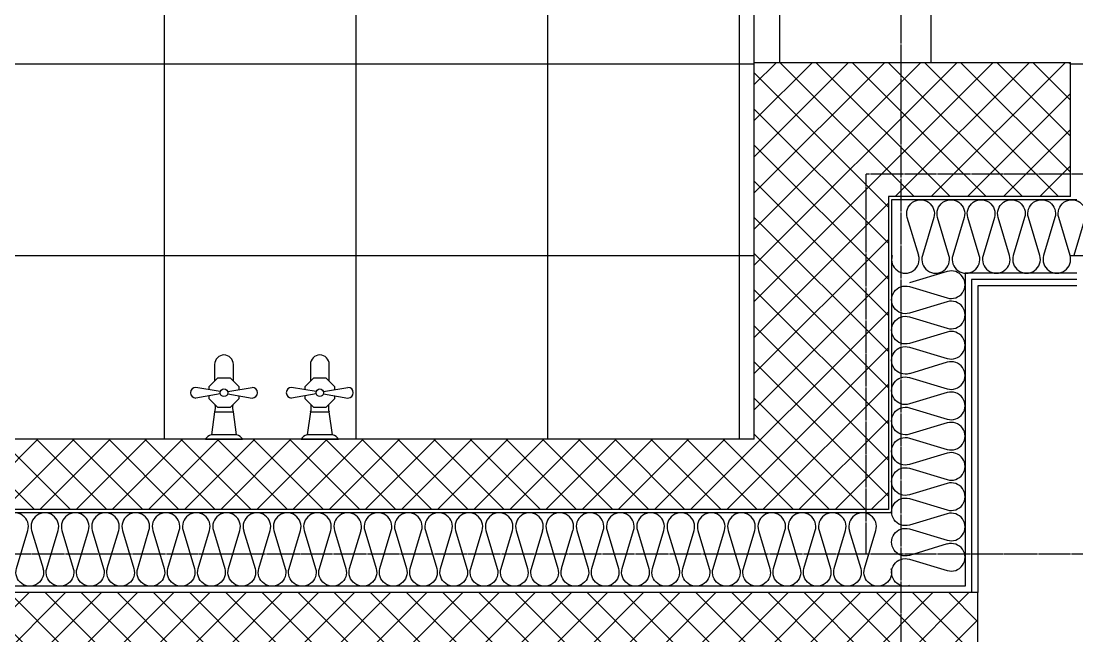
# Model space of a CAD drawing. Header units: millimetres. Extents: x 18456 to 179493, y -203649 to 469211.
# Drawn here: x 133617 to 135270, y -106208 to -105246 of the extents above; entities that cross this region are included whole.
import ezdxf

# ---------------------------------------------------------------- set-up
doc = ezdxf.new("R2010")
doc.units = ezdxf.units.MM
doc.linetypes.add('X-평면도(기본형)$0$CEN', pattern=[52.5, 50, -1, 0.5, -1])
for name, color, linetype, true_color in [('X-평면도(기본형)$0$40HAT', 9, 'Continuous', 0x808080), ('X-평면도(기본형)$0$4GYP', 4, 'Continuous', 0x00ffff), ('X-평면도(기본형)$0$CEN', 1, 'X-평면도(기본형)$0$CEN', 0xff0000), ('X-평면도(기본형)$0$INS', 9, 'Continuous', 0x808080), ('X-평면도(기본형)$0$INSUL', 9, 'Continuous', 0x808080), ('X-평면도(기본형)$0$LV', 4, 'Continuous', 0x00ffff), ('X-평면도(기본형)$0$TIL', 5, 'Continuous', 0x0000ff), ('X-평면도(기본형)$0$W2', 3, 'Continuous', 0x00ff00), ('X-평면도(기본형)$0$수전', 5, 'Continuous', 0x0000ff)]:
    doc.layers.add(name, color=color, linetype=linetype, true_color=true_color)
pattern_1 = [(315, (-516301.965, -267489.793), (28.2842712, 28.2842712), []), (45, (-516301.965, -267489.793), (-28.2842712, 28.2842712), [])]

# ---------------------------------------------------------------- blocks, each defined once
blk = doc.blocks.new('X-평면도(기본형)$0$수전-1')
at = {"layer": 'X-평면도(기본형)$0$수전'}
for p, q in [((33477.5, -11070.1), (33477.5, -11099.3)), ((33548.8, -11093.5), (33542.1, -11055.2)), ((33552.1, -11093.5), (33558.8, -11055.2)), ((33484.5, -11099.3), (33484.5, -11079.4)), ((33594.8, -11084.6), (33568.4, -11084.6)), ((33477.5, -11099.3), (33477.5, -11128.5)), ((33484.5, -11119.2), (33484.5, -11099.3)), ((33548.8, -11105.1), (33542.1, -11143.3)), ((33552.1, -11105.1), (33558.8, -11143.3)), ((33568.4, -11114), (33594.8, -11114))]:
    blk.add_line(p, q, dxfattribs=at)
for points in [[(33484.5, -11080), (33520.4, -11085), (33520.4, -11099.3), (33520.4, -11113.6), (33484.5, -11118.6)], [(33545.7, -11122.4), (33540.9, -11122.4), (33527.3, -11108.9), (33527.3, -11089.7), (33540.9, -11076.2), (33545.7, -11076.2)], [(33555.1, -11076.2), (33560, -11076.2), (33573.5, -11089.7), (33573.5, -11108.9)], [(33573.5, -11108.9), (33560, -11122.4), (33555.1, -11122.4)]]:
    blk.add_lwpolyline(points, dxfattribs=at)
blk.add_circle((33550.4, -11099.3), 5.91, dxfattribs=at)
for centre, radius, start, end in [((33550.4, -11055.2), 8.37, 0, 180), ((33471.5, -11081.8), 13.2, 10.588, 62.8148), ((33527.4, -11057.7), 28.1, 255.692, 278.489), ((33594.8, -11099.3), 14.7, 270, 90), ((33471.5, -11116.8), 13.2, 297.1852, 349.412), ((33527.4, -11140.9), 28.1, 81.511, 104.308), ((33550.4, -11143.3), 8.37, 180, 0)]:
    blk.add_arc(centre, radius, start, end, dxfattribs=at)
blk = doc.blocks.new('U113 (X-평면도(기본형)$0$ins-l)')
at = {"layer": 'X-평면도(기본형)$0$INSUL', "color": 8, "true_color": 0x808080}
for p, q in [((36.9, 24.2), (21.4, 75.8)), ((57.5, 75.8), (42, 24.2)), ((78.1, 24.2), (62.6, 75.8)), ((98.7, 75.8), (83.2, 24.2)), ((119.3, 24.2), (103.8, 75.8)), ((139.9, 75.8), (124.5, 24.2)), ((160.5, 24.2), (145.1, 75.8)), ((181.1, 75.8), (165.7, 24.2)), ((201.7, 24.2), (186.3, 75.8)), ((222.3, 75.8), (206.9, 24.2)), ((243, 24.2), (227.5, 75.8)), ((263.6, 75.8), (248.1, 24.2)), ((284.2, 24.2), (268.7, 75.8)), ((304.8, 75.8), (289.3, 24.2)), ((325.4, 24.2), (309.9, 75.8)), ((346, 75.8), (330.6, 24.2)), ((366.6, 24.2), (351.2, 75.8)), ((387.2, 75.8), (371.8, 24.2)), ((407.8, 24.2), (392.4, 75.8)), ((428.4, 75.8), (413, 24.2))]:
    blk.add_line(p, q, dxfattribs=at)
at = {"layer": 'X-평면도(기본형)$0$INSUL', "color": 8, "true_color": 0x808080, "extrusion": (0, 0, -1)}
for centre in [(-39.4, 81.2), (-80.7, 81.2), (-121.9, 81.2), (-163.1, 81.2), (-204.3, 81.2), (-245.5, 81.2), (-286.8, 81.2), (-328, 81.2), (-369.2, 81.2), (-410.4, 81.2)]:
    blk.add_arc(centre, 18.8, 343.3008, 196.6992, dxfattribs=at)
at = {"layer": 'X-평면도(기본형)$0$INSUL', "color": 8, "true_color": 0x808080}
for centre in [(18.8, 18.8), (60, 18.8), (101.3, 18.8), (142.5, 18.8), (183.7, 18.8), (224.9, 18.8), (266.1, 18.8), (307.4, 18.8), (348.6, 18.8), (389.8, 18.8)]:
    blk.add_arc(centre, 18.8, 163.3008, 16.6992, dxfattribs=at)
blk = doc.blocks.new('U185 (X-평면도(기본형)$0$ins-l)')
at = {"layer": 'X-평면도(기본형)$0$INSUL', "color": 8, "true_color": 0x808080}
for p, q in [((36.9, 24.2), (21.4, 75.8)), ((57.5, 75.8), (42, 24.2)), ((78.1, 24.2), (62.6, 75.8)), ((98.7, 75.8), (83.2, 24.2)), ((119.3, 24.2), (103.8, 75.8)), ((139.9, 75.8), (124.5, 24.2)), ((160.5, 24.2), (145.1, 75.8)), ((181.1, 75.8), (165.7, 24.2)), ((201.7, 24.2), (186.3, 75.8)), ((222.3, 75.8), (206.9, 24.2)), ((243, 24.2), (227.5, 75.8)), ((263.6, 75.8), (248.1, 24.2)), ((284.2, 24.2), (268.7, 75.8)), ((304.8, 75.8), (289.3, 24.2)), ((325.4, 24.2), (309.9, 75.8)), ((346, 75.8), (330.6, 24.2)), ((366.6, 24.2), (351.2, 75.8)), ((387.2, 75.8), (371.8, 24.2)), ((407.8, 24.2), (392.4, 75.8)), ((428.4, 75.8), (413, 24.2)), ((449.1, 24.2), (433.6, 75.8)), ((469.7, 75.8), (454.2, 24.2)), ((490.3, 24.2), (474.8, 75.8)), ((510.9, 75.8), (495.4, 24.2)), ((531.5, 24.2), (516, 75.8)), ((552.1, 75.8), (536.6, 24.2)), ((572.7, 24.2), (557.3, 75.8)), ((593.3, 75.8), (577.9, 24.2)), ((613.9, 24.2), (598.5, 75.8)), ((634.5, 75.8), (619.1, 24.2)), ((655.2, 24.2), (639.7, 75.8)), ((675.8, 75.8), (660.3, 24.2)), ((696.4, 24.2), (680.9, 75.8)), ((717, 75.8), (701.5, 24.2)), ((737.6, 24.2), (722.1, 75.8)), ((758.2, 75.8), (742.7, 24.2)), ((778.8, 24.2), (763.4, 75.8)), ((799.4, 75.8), (784, 24.2)), ((820, 24.2), (804.6, 75.8)), ((840.6, 75.8), (825.2, 24.2)), ((861.3, 24.2), (845.8, 75.8)), ((881.9, 75.8), (866.4, 24.2)), ((902.5, 24.2), (887, 75.8)), ((923.1, 75.8), (907.6, 24.2)), ((943.7, 24.2), (928.2, 75.8)), ((964.3, 75.8), (948.8, 24.2)), ((984.9, 24.2), (969.5, 75.8)), ((1005.5, 75.8), (990.1, 24.2)), ((1026.1, 24.2), (1010.7, 75.8)), ((1046.7, 75.8), (1031.3, 24.2)), ((1067.4, 24.2), (1051.9, 75.8)), ((1088, 75.8), (1072.5, 24.2)), ((1108.6, 24.2), (1093.1, 75.8)), ((1129.2, 75.8), (1113.7, 24.2)), ((1149.8, 24.2), (1134.3, 75.8)), ((1170.4, 75.8), (1154.9, 24.2)), ((1191, 24.2), (1175.6, 75.8))]:
    blk.add_line(p, q, dxfattribs=at)
at = {"layer": 'X-평면도(기본형)$0$INSUL', "color": 8, "true_color": 0x808080, "extrusion": (0, 0, -1)}
for centre in [(-39.4, 81.2), (-80.7, 81.2), (-121.9, 81.2), (-163.1, 81.2), (-204.3, 81.2), (-245.5, 81.2), (-286.8, 81.2), (-328, 81.2), (-369.2, 81.2), (-410.4, 81.2), (-451.6, 81.2), (-492.9, 81.2), (-534.1, 81.2), (-575.3, 81.2), (-616.5, 81.2), (-657.7, 81.2), (-699, 81.2), (-740.2, 81.2), (-781.4, 81.2), (-822.6, 81.2), (-863.8, 81.2), (-905.1, 81.2), (-946.3, 81.2), (-987.5, 81.2), (-1028.7, 81.2), (-1069.9, 81.2), (-1111.1, 81.2), (-1152.4, 81.2), (-1193.6, 81.2)]:
    blk.add_arc(centre, 18.8, 343.3008, 196.6992, dxfattribs=at)
at = {"layer": 'X-평면도(기본형)$0$INSUL', "color": 8, "true_color": 0x808080}
for centre in [(18.8, 18.8), (60, 18.8), (101.3, 18.8), (142.5, 18.8), (183.7, 18.8), (224.9, 18.8), (266.1, 18.8), (307.4, 18.8), (348.6, 18.8), (389.8, 18.8), (431, 18.8), (472.2, 18.8), (513.5, 18.8), (554.7, 18.8), (595.9, 18.8), (637.1, 18.8), (678.3, 18.8), (719.6, 18.8), (760.8, 18.8), (802, 18.8), (843.2, 18.8), (884.4, 18.8), (925.7, 18.8), (966.9, 18.8), (1008.1, 18.8), (1049.3, 18.8), (1090.5, 18.8), (1131.8, 18.8), (1173, 18.8)]:
    blk.add_arc(centre, 18.8, 163.3008, 16.6992, dxfattribs=at)
blk = doc.blocks.new('U120 (X-평면도(기본형)$0$ins-l)')
at = {"layer": 'X-평면도(기본형)$0$INSUL', "color": 8, "true_color": 0x808080}
for p, q in [((36.9, 24.2), (21.4, 75.8)), ((57.5, 75.8), (42, 24.2)), ((78.1, 24.2), (62.6, 75.8)), ((98.7, 75.8), (83.2, 24.2)), ((119.3, 24.2), (103.8, 75.8)), ((139.9, 75.8), (124.5, 24.2)), ((160.5, 24.2), (145.1, 75.8)), ((181.1, 75.8), (165.7, 24.2)), ((201.7, 24.2), (186.3, 75.8)), ((222.3, 75.8), (206.9, 24.2)), ((243, 24.2), (227.5, 75.8)), ((263.6, 75.8), (248.1, 24.2))]:
    blk.add_line(p, q, dxfattribs=at)
at = {"layer": 'X-평면도(기본형)$0$INSUL', "color": 8, "true_color": 0x808080, "extrusion": (0, 0, -1)}
for centre in [(-39.4, 81.2), (-80.7, 81.2), (-121.9, 81.2), (-163.1, 81.2), (-204.3, 81.2), (-245.5, 81.2)]:
    blk.add_arc(centre, 18.8, 343.3008, 196.6992, dxfattribs=at)
at = {"layer": 'X-평면도(기본형)$0$INSUL', "color": 8, "true_color": 0x808080}
for centre in [(18.8, 18.8), (60, 18.8), (101.3, 18.8), (142.5, 18.8), (183.7, 18.8), (224.9, 18.8)]:
    blk.add_arc(centre, 18.8, 163.3008, 16.6992, dxfattribs=at)

msp = doc.modelspace()

# ---------------------------------------------------------------- hatches: boundary and pattern name
at = {"layer": 'X-평면도(기본형)$0$40HAT'}
h = msp.add_hatch(dxfattribs=at)
h.set_pattern_fill('H3', color=256, scale=40, style=0, pattern_type=2)
h.set_pattern_definition(pattern_1)
h.paths.add_polyline_path([(131579.6, -106070.5), (131579.6, -105860.5), (133014.6, -105860.5), (133014.6, -105900.5), (134764.6, -105900.5), (134764.6, -105310.5), (135259.6, -105310.5), (135259.6, -105520.5), (134974.6, -105520.5), (134974.6, -106010.5), (132994.6, -106010.5), (132994.6, -106070.5)], flags=0)
h = msp.add_hatch(dxfattribs=at)
h.set_pattern_fill('H3', color=256, scale=40, style=0, pattern_type=2)
h.set_pattern_definition(pattern_1)
h.paths.add_polyline_path([(133124.6, -107130.5), (133124.6, -107040.5), (133534.6, -107040.5), (133534.6, -106140.5), (135114.6, -106140.5), (135114.6, -106500.5), (134994.6, -106500.5), (134994.6, -107160.5), (134904.6, -107160.5), (134904.6, -106230.5), (133624.6, -106230.5), (133624.6, -107130.5)], flags=0)
at = {"layer": 'X-평면도(기본형)$0$TIL'}
h = msp.add_hatch(dxfattribs=at)
h.set_pattern_fill('H3', color=256, scale=300, angle=45, style=0, pattern_type=2)
h.set_pattern_definition([(360, (-488958.8, -79513.05), (2e-13, 300), []), (90, (-488958.8, -79513.05), (-300, 9e-14), [])])
h.paths.add_polyline_path([(133344.6, -105900.5), (133344.6, -105700.5), (133544.6, -105700.5), (133544.6, -105900.5), (134764.6, -105900.5), (134764.6, -105310.5), (135259.6, -105310.5), (135259.6, -105630.5), (136179.6, -105630.5), (136179.6, -105310.5), (136744.6, -105310.5), (136744.6, -104835.5), (134604.6, -104835.5), (134604.6, -105080.5), (133544.6, -105080.5), (133544.6, -104175.5), (132079.6, -104175.5), (132079.6, -104550.5), (126684.6, -104550.5), (126684.6, -105860.5), (130059.6, -105860.5), (130059.6, -105975.5), (131579.6, -105975.5), (131579.6, -105860.5), (133014.6, -105860.5), (133014.6, -105900.5)], flags=0)

# ---------------------------------------------------------------- linework, layer by layer
at = {"layer": 'X-평면도(기본형)$0$4GYP'}
for p, q in [((135104.6, -105650.5), (135104.6, -106140.5)), ((135269.6, -105650.5), (135104.6, -105650.5)), ((135114.6, -105660.5), (135114.6, -106140.5)), ((135269.6, -105660.5), (135114.6, -105660.5))]:
    msp.add_line(p, q, dxfattribs=at)
at = {"layer": 'X-평면도(기본형)$0$CEN'}
for p, q in [((134994.6, -109060.5), (134994.6, -102925.5)), ((134939.6, -106080.5), (134939.6, -105485.5)), ((136834.6, -105485.5), (134939.6, -105485.5)), ((136834.6, -106080.5), (132569.6, -106080.5))]:
    msp.add_line(p, q, dxfattribs=at)
at = {"layer": 'X-평면도(기본형)$0$INS'}
for p, q in [((134979.6, -105525.5), (134979.6, -106015.5)), ((135269.6, -105525.5), (134979.6, -105525.5)), ((135094.6, -105640.5), (135094.6, -106130.5)), ((135269.6, -105640.5), (135094.6, -105640.5)), ((134979.6, -106015.5), (132999.6, -106015.5)), ((135094.6, -106130.5), (133114.6, -106130.5))]:
    msp.add_line(p, q, dxfattribs=at)
at = {"layer": 'X-평면도(기본형)$0$LV'}
for points in [[(134804.6, -105310.5), (134804.6, -105040.5), (134604.6, -105040.5)], [(134764.6, -105310.5), (134764.6, -105080.5), (134604.6, -105080.5)]]:
    msp.add_lwpolyline(points, dxfattribs=at)
at = {"layer": 'X-평면도(기본형)$0$W2'}
for p, q in [((134764.6, -105900.5), (134764.6, -105310.5)), ((134764.6, -105310.5), (135259.6, -105310.5)), ((135259.6, -105520.5), (135259.6, -105310.5)), ((134974.6, -105520.5), (134974.6, -106010.5)), ((135259.6, -105520.5), (134974.6, -105520.5)), ((134764.6, -105900.5), (133014.6, -105900.5)), ((134974.6, -106010.5), (132994.6, -106010.5)), ((135114.6, -106140.5), (133534.6, -106140.5)), ((135114.6, -106500.5), (135114.6, -106140.5))]:
    msp.add_line(p, q, dxfattribs=at)

# ---------------------------------------------------------------- block references
at = {"layer": 'X-평면도(기본형)$0$INSUL', "yscale": 1.149999999999999, "zscale": 1.149999999999999}
for name, p, xscale in [('U120 (X-평면도(기본형)$0$ins-l)', (134979.6, -105640.5), 1.149999999999999), ('U185 (X-평면도(기본형)$0$ins-l)', (134979.6, -106130.5), -1.149999999999999)]:
    msp.add_blockref(name, p, dxfattribs=dict(at, xscale=xscale))
at = {"layer": 'X-평면도(기본형)$0$INSUL', "xscale": -1.149999999999999, "yscale": 1.149999999999999, "zscale": 1.149999999999999, "rotation": 270}
msp.add_blockref('U113 (X-평면도(기본형)$0$ins-l)', (134979.6, -106130.5), dxfattribs=at)
at = {"layer": 'X-평면도(기본형)$0$수전', "rotation": 90}
for p in [(122835.4, -139378), (122985.4, -139378)]:
    msp.add_blockref('X-평면도(기본형)$0$수전-1', p, dxfattribs=at)

doc.saveas('drawing.dxf')
